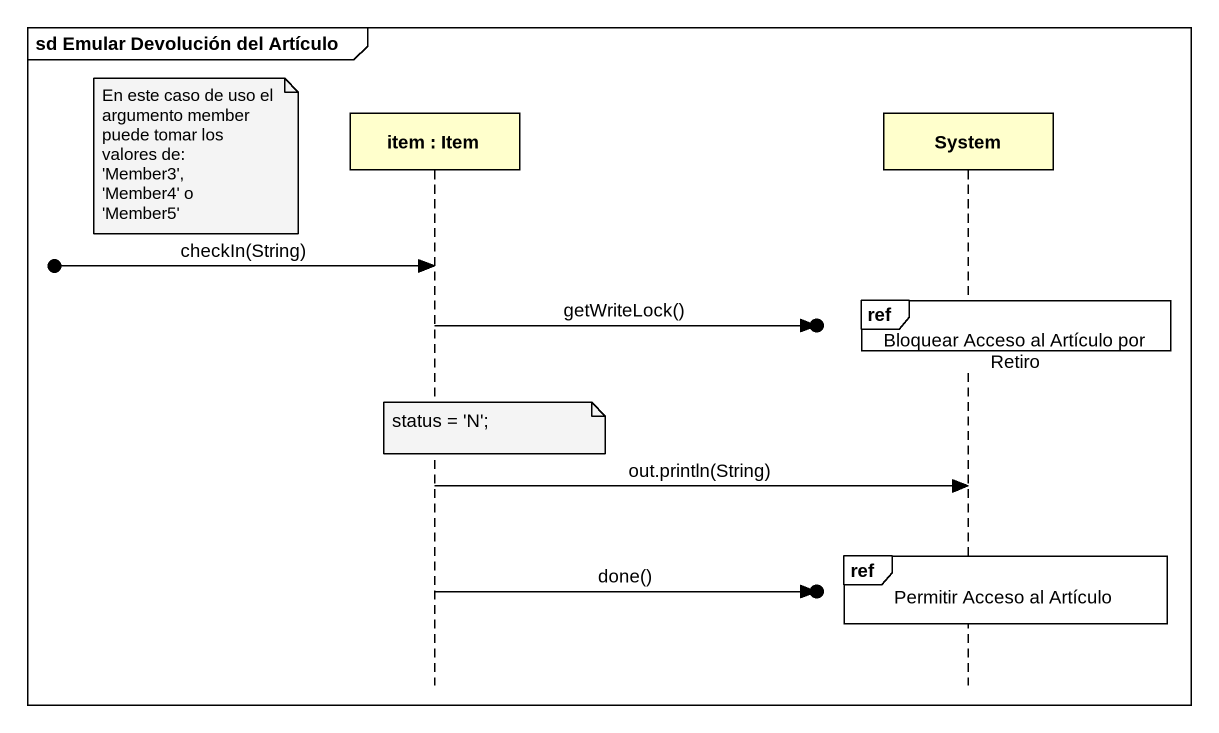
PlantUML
@startuml
mainframe sd Emular Devolución del Artículo
hide footbox
participant "item : Item" as item
participant System

note left of item
  En este caso de uso el argumento member puede tomar los valores de:
  ~'Member3',
  ~'Member4' o
  ~'Member5'
end note
[o-> item : checkIn(String)
ref over System : Bloquear Acceso al Artículo por Retiro
item ->o] : getWriteLock()
note over item : status = 'N';
item -> System : out.println(String)
ref over System : Permitir Acceso al Artículo
item ->o] : done()
@enduml
